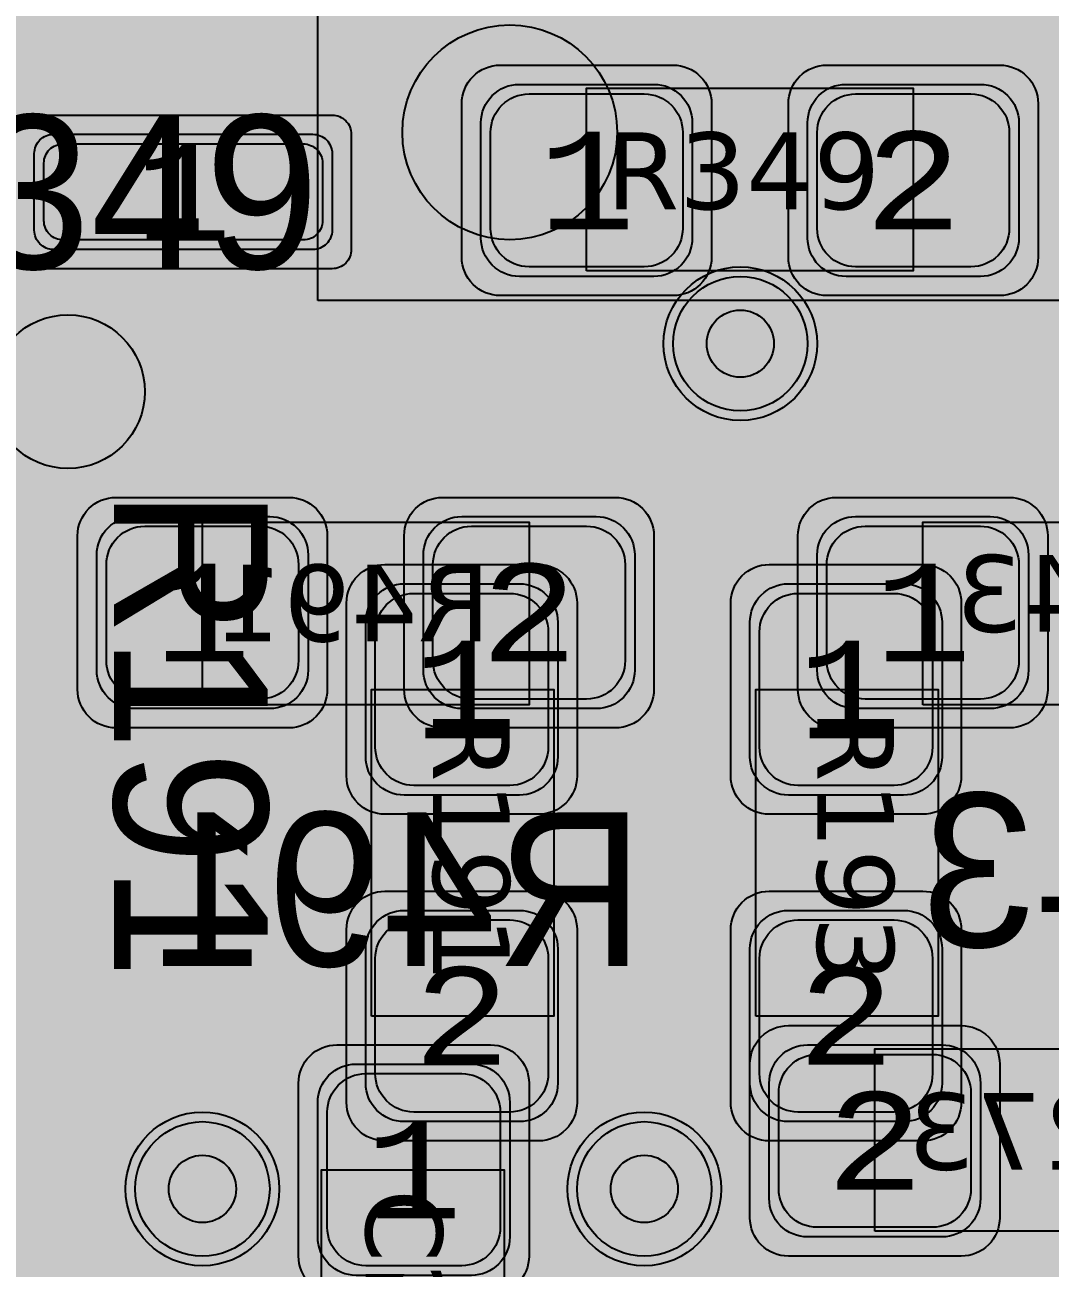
# Model space of a CAD drawing. Extents: x -28 to 199, y -61 to 255.
# Drawn here: x 148.48 to 153.81, y 135.09 to 141.56 of the extents above; entities that cross this region are included whole.
import ezdxf
from ezdxf.enums import TextEntityAlignment as Align

# ---------------------------------------------------------------- set-up
doc = ezdxf.new("R2010")
doc.units = 0
doc.header["$MEASUREMENT"] = 0
for name, color, linetype in [('ASSEMBLY_OUTLINES_BTM', 191, 'CONTINUOUS'), ('ASSEMBLY_OUTLINES_TOP', 102, 'CONTINUOUS'), ('ASSEMBLY_PART_NUMBERS_BTM', 191, 'CONTINUOUS'), ('ASSEMBLY_PART_NUMBERS_TOP', 102, 'CONTINUOUS'), ('ASSEMBLY_REF_DES_BTM', 191, 'CONTINUOUS'), ('ASSEMBLY_REF_DES_TOP', 102, 'CONTINUOUS'), ('DRILL_DRAWING', 21, 'CONTINUOUS'), ('GENERATED_SILKSCREEN_BTM', 255, 'CONTINUOUS'), ('GENERATED_SILKSCREEN_TOP', 140, 'CONTINUOUS'), ('PART_PADS_SMD_BTM', 10, 'CONTINUOUS'), ('PART_PADS_SMD_TOP', 150, 'CONTINUOUS'), ('PIN_NUMBERS_BTM', 8, 'CONTINUOUS'), ('PIN_NUMBERS_TOP', 8, 'CONTINUOUS'), ('PLACEMENT_OUTLINES_BTM', 222, 'CONTINUOUS'), ('PLACEMENT_OUTLINES_TOP', 130, 'CONTINUOUS'), ('PLANE_SHAPES_LAYER_2', 230, 'CONTINUOUS'), ('PLANE_SHAPES_LAYER_3', 81, 'CONTINUOUS'), ('SILKSCREEN_OUTLINES_BTM', 211, 'CONTINUOUS'), ('SILKSCREEN_OUTLINES_TOP', 150, 'CONTINUOUS'), ('SILKSCREEN_REF_DES_BTM', 211, 'CONTINUOUS'), ('SILKSCREEN_REF_DES_TOP', 150, 'CONTINUOUS'), ('SOLDERMASK_PADS_BTM', 12, 'CONTINUOUS'), ('SOLDERMASK_PADS_TOP', 180, 'CONTINUOUS'), ('SOLDERPASTE_PADS_BTM', 12, 'CONTINUOUS'), ('SOLDERPASTE_PADS_TOP', 180, 'CONTINUOUS'), ('TRACES_LAYER_2', 230, 'CONTINUOUS'), ('TRACES_LAYER_BOTTOM', 10, 'CONTINUOUS'), ('TRACES_LAYER_TOP', 150, 'CONTINUOUS'), ('VIA_HOLES_LAYER_2', 30, 'CONTINUOUS'), ('VIA_HOLES_LAYER_3', 30, 'CONTINUOUS'), ('VIA_HOLES_LAYER_BOTTOM', 30, 'CONTINUOUS'), ('VIA_HOLES_LAYER_TOP', 30, 'CONTINUOUS'), ('VIA_PADS_LAYER_2', 230, 'CONTINUOUS'), ('VIA_PADS_LAYER_3', 81, 'CONTINUOUS'), ('VIA_PADS_LAYER_BOTTOM', 10, 'CONTINUOUS'), ('VIA_PADS_LAYER_TOP', 150, 'CONTINUOUS')]:
    doc.layers.add(name, color=color, linetype=linetype)
doc.styles.add('COURIER_NEW', font='COUR.TTF')
doc.styles.add('VERDANA', font='verdana.TTF')
doc.styles.add('VERIBEST_GERBER_0', font='txt')

msp = doc.modelspace()

# ---------------------------------------------------------------- hatches: boundary and pattern name
at = {"layer": 'ASSEMBLY_OUTLINES_BTM'}
h = msp.add_hatch(color=256, dxfattribs=at)
edge = h.paths.add_edge_path()
edge.add_arc((151, 141), 0.559017, 0, 360)
at = {"layer": 'GENERATED_SILKSCREEN_BTM'}
h = msp.add_hatch(color=256, dxfattribs=at)
edge = h.paths.add_edge_path()
edge.add_arc((148.7, 139.65), 0.4, 0, 360)
at = {"layer": 'PLANE_SHAPES_LAYER_2'}
h = msp.add_hatch(color=256, dxfattribs=at)
h.paths.add_polyline_path([(169.5, 129.25), (149.5, 129.25), (142.25, 122), (142.25, 90.5), (147.5, 90.5), (147.5, 80), (154, 80), (154, 69.25), (131.75, 69.25), (131.75, 73.25), (121.25, 73.25), (121.25, 81), (110.5, 81), (110.5, 125.75), (106.5, 125.75), (106.5, 128.75), (93.5, 128.75), (93.5, 120.25), (91.75, 120.25), (91.75, 121.5), (80, 121.5), (80, 118.25), (73.25, 118.25), (73.25, 124.5), (67.5, 124.5), (67.5, 128), (57.75, 128), (57.75, 120.25), (55.25, 120.25), (55.25, 121.5), (47.5, 121.5), (47.5, 119), (35, 119), (35, 134.75), (32.75, 134.75), (32.75, 159.75), (29.25, 159.75), (29.25, 175.25), (22.5, 175.25), (22.5, 195.25), (17.25, 195.25), (17.25, 198), (22.5, 198), (22.5, 216.5), (40.25, 216.5), (40.25, 235.5), (54.5, 235.5), (54.5, 254), (87.25, 254), (87.25, 236.25), (86.25, 236.25), (86.25, 228.75), (81, 228.75), (81, 218.75), (95.25, 218.75), (95.25, 194.5), (87, 194.5), (87, 172), (131.1, 172), (131.1, 208.75), (115.5, 208.75), (115.5, 213.75), (106.75, 213.75), (106.75, 218.75), (110.25, 222.25), (110.25, 226.25), (142.5, 226.25), (142.5, 221.5), (160.5, 221.5), (160.5, 240.75), (169.5, 240.75)])
h.paths.add_polyline_path([(35.5, 149.5), (41.75, 149.5), (41.75, 152), (39.25, 152), (39.25, 154), (37.75, 154), (37.75, 152), (35.5, 152)], flags=16)
h.paths.add_polyline_path([(37.5, 125.75), (37.5, 128.75), (42.75, 128.75), (42.75, 125.75)], flags=16)
h.paths.add_polyline_path([(52, 127.75), (52, 130.75), (54.25, 130.75), (54.25, 127.75)], flags=16)
h.paths.add_polyline_path([(50.75, 219.5), (50.75, 226.5), (71.75, 226.5), (71.75, 219.5)], flags=16)
h.paths.add_polyline_path([(66.5, 150.75), (66.5, 177.5), (72.25, 177.5), (72.25, 150.75)], flags=16)
h.paths.add_polyline_path([(47.25, 185.25), (73, 185.25), (73, 188.25), (70.25, 188.25), (70.25, 191), (47.25, 191)], flags=16)
h.paths.add_polyline_path([(84.5, 208), (84.5, 212.75), (85, 212.75), (85, 208)], flags=16)
h.paths.add_polyline_path([(61.5, 137.25), (87.75, 137.25), (87.75, 140.5), (84.75, 140.5), (84.75, 143), (61.5, 143)], flags=16)
h.paths.add_polyline_path([(88.75, 127), (88.75, 130), (91, 130), (91, 127)], flags=16)
h.paths.add_polyline_path([(85.5, 130.25), (85.5, 132.5), (91, 132.5), (91, 130.25)], flags=16)
h.paths.add_polyline_path([(108.75, 142.25), (135.75, 142.25), (135.75, 145.75), (132.25, 145.75), (132.25, 149), (108.75, 149)], flags=16)
h.paths.add_polyline_path([(114.25, 126.75), (140.75, 126.75), (140.75, 129.75), (137.25, 129.75), (137.25, 133), (114.25, 133)], flags=16)
h.paths.add_polyline_path([(155.25, 180.25), (166.25, 180.25), (166.25, 186.25), (152.25, 186.25), (152.25, 183), (155.25, 183)], flags=16)
at = {"layer": 'PLANE_SHAPES_LAYER_3'}
h = msp.add_hatch(color=256, dxfattribs=at)
h.paths.add_polyline_path([(169.5, 129.25), (149.5, 129.25), (142.25, 122), (142.25, 90.5), (147.5, 90.5), (147.5, 80), (154, 80), (154, 69.25), (131.75, 69.25), (131.75, 73.25), (121.25, 73.25), (121.25, 81), (110.5, 81), (110.5, 125.75), (106.5, 125.75), (106.5, 128.75), (93.5, 128.75), (93.5, 120.25), (91.75, 120.25), (91.75, 121.5), (80, 121.5), (80, 118.25), (73.25, 118.25), (73.25, 124.5), (67.5, 124.5), (67.5, 127.75), (58.25, 127.75), (58.25, 130.25), (88.75, 130.25), (88.75, 127), (91, 127), (91, 132.5), (55, 132.5), (55, 131.25), (52, 131.25), (52, 127.75), (55, 127.75), (55, 127.25), (57.75, 127.25), (57.75, 120.25), (55.25, 120.25), (55.25, 121.5), (47.5, 121.5), (47.5, 119), (35, 119), (35, 134.75), (32.75, 134.75), (32.75, 159.75), (29.25, 159.75), (29.25, 175.25), (22.5, 175.25), (22.5, 195.25), (17.25, 195.25), (17.25, 198), (22.5, 198), (22.5, 216.5), (40.25, 216.5), (40.25, 235.5), (54.5, 235.5), (54.5, 254), (87.25, 254), (87.25, 236.25), (86.25, 236.25), (86.25, 228.75), (81, 228.75), (81, 218.75), (95.25, 218.75), (95.25, 194.5), (87, 194.5), (87, 172), (131.1, 172), (131.1, 208.75), (115.5, 208.75), (115.5, 213.75), (106.75, 213.75), (106.75, 218.75), (110.25, 222.25), (110.25, 226.25), (142.5, 226.25), (142.5, 221.5), (160.5, 221.5), (160.5, 240.75), (169.5, 240.75)])
h.paths.add_polyline_path([(35.5, 149.5), (41.75, 149.5), (41.75, 152), (39.25, 152), (39.25, 154), (37.75, 154), (37.75, 152), (35.5, 152)], flags=16)
h.paths.add_polyline_path([(37.5, 125.75), (37.5, 128.75), (42.75, 128.75), (42.75, 125.75)], flags=16)
h.paths.add_polyline_path([(50.75, 219.5), (50.75, 226.5), (71.75, 226.5), (71.75, 219.5)], flags=16)
h.paths.add_polyline_path([(66.5, 150.75), (66.5, 177.5), (72.25, 177.5), (72.25, 150.75)], flags=16)
h.paths.add_polyline_path([(47.25, 185.25), (73, 185.25), (73, 188.25), (70.25, 188.25), (70.25, 191), (47.25, 191)], flags=16)
h.paths.add_polyline_path([(84.5, 208), (84.5, 212.75), (85, 212.75), (85, 208)], flags=16)
h.paths.add_polyline_path([(61.5, 137.25), (87.75, 137.25), (87.75, 140.5), (84.75, 140.5), (84.75, 143), (61.5, 143)], flags=16)
h.paths.add_polyline_path([(108.75, 142.25), (135.75, 142.25), (135.75, 145.75), (132.25, 145.75), (132.25, 149), (108.75, 149)], flags=16)
h.paths.add_polyline_path([(114.25, 126.75), (140.75, 126.75), (140.75, 129.75), (137.25, 129.75), (137.25, 133), (114.25, 133)], flags=16)
h.paths.add_polyline_path([(155.25, 180.25), (166.25, 180.25), (166.25, 186.25), (152.25, 186.25), (152.25, 183), (155.25, 183)], flags=16)
at = {"layer": 'SILKSCREEN_OUTLINES_BTM'}
h = msp.add_hatch(color=256, dxfattribs=at)
edge = h.paths.add_edge_path()
edge.add_arc((148.7, 139.65), 0.4, 0, 360)
at = {"layer": 'VIA_HOLES_LAYER_2'}
h = msp.add_hatch(color=256, dxfattribs=at)
edge = h.paths.add_edge_path()
edge.add_arc((152.2, 139.9), 0.175, 0, 360)
h = msp.add_hatch(color=256, dxfattribs=at)
edge = h.paths.add_edge_path()
edge.add_arc((149.4, 135.5), 0.175, 0, 360)
h = msp.add_hatch(color=256, dxfattribs=at)
edge = h.paths.add_edge_path()
edge.add_arc((151.7, 135.5), 0.175, 0, 360)
at = {"layer": 'VIA_HOLES_LAYER_3'}
h = msp.add_hatch(color=256, dxfattribs=at)
edge = h.paths.add_edge_path()
edge.add_arc((152.2, 139.9), 0.175, 0, 360)
h = msp.add_hatch(color=256, dxfattribs=at)
edge = h.paths.add_edge_path()
edge.add_arc((149.4, 135.5), 0.175, 0, 360)
h = msp.add_hatch(color=256, dxfattribs=at)
edge = h.paths.add_edge_path()
edge.add_arc((151.7, 135.5), 0.175, 0, 360)
at = {"layer": 'VIA_HOLES_LAYER_BOTTOM'}
h = msp.add_hatch(color=256, dxfattribs=at)
edge = h.paths.add_edge_path()
edge.add_arc((152.2, 139.9), 0.175, 0, 360)
h = msp.add_hatch(color=256, dxfattribs=at)
edge = h.paths.add_edge_path()
edge.add_arc((149.4, 135.5), 0.175, 0, 360)
h = msp.add_hatch(color=256, dxfattribs=at)
edge = h.paths.add_edge_path()
edge.add_arc((151.7, 135.5), 0.175, 0, 360)
at = {"layer": 'VIA_HOLES_LAYER_TOP'}
h = msp.add_hatch(color=256, dxfattribs=at)
edge = h.paths.add_edge_path()
edge.add_arc((152.2, 139.9), 0.175, 0, 360)
h = msp.add_hatch(color=256, dxfattribs=at)
edge = h.paths.add_edge_path()
edge.add_arc((149.4, 135.5), 0.175, 0, 360)
h = msp.add_hatch(color=256, dxfattribs=at)
edge = h.paths.add_edge_path()
edge.add_arc((151.7, 135.5), 0.175, 0, 360)

# ---------------------------------------------------------------- linework, layer by layer
at = {"layer": 'ASSEMBLY_OUTLINES_BTM', "const_width": 0.2}
msp.add_lwpolyline([(150, 140.125), (150, 148.875), (154, 148.875), (154, 140.125)], close=True, dxfattribs=at)
at = {"layer": 'ASSEMBLY_OUTLINES_BTM'}
for points in [[(149.4, 138.02), (149.4, 138.97), (151.1, 138.97), (151.1, 138.02)], [(153.15, 138.02), (153.15, 138.97), (154.85, 138.97), (154.85, 138.02)], [(152.9, 135.28), (152.9, 136.23), (154.6, 136.23), (154.6, 135.28)], [(150.02, 133.9), (150.02, 135.6), (150.97, 135.6), (150.97, 133.9)]]:
    msp.add_lwpolyline(points, close=True, dxfattribs=at)
msp.add_circle((151, 141), 0.559017, dxfattribs=at)
at = {"layer": 'ASSEMBLY_OUTLINES_TOP'}
for points in [[(151.4, 140.28), (151.4, 141.23), (153.1, 141.23), (153.1, 140.28)], [(150.28, 136.4), (150.28, 138.1), (151.23, 138.1), (151.23, 136.4)], [(152.28, 136.4), (152.28, 138.1), (153.23, 138.1), (153.23, 136.4)]]:
    msp.add_lwpolyline(points, close=True, dxfattribs=at)
at = {"layer": 'GENERATED_SILKSCREEN_BTM', "const_width": 0.15}
for points in [[(150.000005, 141.063204, 1.45686e-05), (149.999995, 141.063206), (149.999995, 141.586794, 1.45686e-05), (150.000005, 141.586796), (150.000005, 141.063204)], [(151.839448, 140.125005, 6.8599e-06), (151.839442, 140.124995), (150, 140.124995, -0.4142135624), (149.999995, 140.125), (149.999995, 140.316794, 1.45686e-05), (150.000005, 140.316796), (150.000005, 140.125005), (151.839448, 140.125005)], [(154.000005, 140.125, -0.4142135624), (154, 140.124995), (152.560558, 140.124995, 6.8599e-06), (152.560552, 140.125005), (153.999995, 140.125005), (153.999995, 140.316796, 1.45686e-05), (154.000005, 140.316794), (154.000005, 140.125)], [(150.533844, 138.970005, 1.1642e-05), (150.533836, 138.969995), (149.966164, 138.969995, 1.1642e-05), (149.966156, 138.970005), (150.533844, 138.970005)], [(154.283844, 138.970005, 1.1642e-05), (154.283836, 138.969995), (153.716164, 138.969995, 1.1642e-05), (153.716156, 138.970005), (154.283844, 138.970005)], [(150.542098, 138.019995), (149.957902, 138.019995, 1.22306e-05), (149.957911, 138.020005), (150.542089, 138.020005, 1.22306e-05), (150.542098, 138.019995)], [(154.292098, 138.019995), (153.707902, 138.019995, 1.22306e-05), (153.707911, 138.020005), (154.292089, 138.020005, 1.22306e-05), (154.292098, 138.019995)], [(154.042098, 136.230005, 1.22306e-05), (154.042089, 136.229995), (153.457911, 136.229995, 1.22306e-05), (153.457902, 136.230005), (154.042098, 136.230005)], [(154.033844, 135.279995), (153.466156, 135.279995, 1.1642e-05), (153.466164, 135.280005), (154.033836, 135.280005, 1.1642e-05), (154.033844, 135.279995)], [(150.020005, 134.457911, 1.22306e-05), (150.019995, 134.457902), (150.019995, 135.042098, 1.22306e-05), (150.020005, 135.042089), (150.020005, 134.457911)], [(150.970005, 134.466156, 1.1642e-05), (150.969995, 134.466164), (150.969995, 135.033836, 1.1642e-05), (150.970005, 135.033844), (150.970005, 134.466156)]]:
    msp.add_lwpolyline(points, format="xyb", dxfattribs=at)
for points in [[(149.2092, 136.6792), (149.2156, 136.6776), (149.2196, 136.6744), (149.2212, 136.6688), (149.222, 136.6624), (149.2212, 136.6568), (149.2196, 136.6512), (149.2156, 136.6472), (149.2092, 136.6464), (148.8972, 136.6464), (148.8916, 136.6472), (148.8868, 136.6512), (148.8844, 136.6568), (148.8836, 136.6624), (148.8844, 136.6688), (148.8868, 136.6744), (148.8916, 136.6776), (148.8972, 136.6792), (149.038, 136.6792), (149.038, 137.4304), (149.0388, 137.436), (149.0412, 137.44), (149.0452, 137.4424), (149.0508, 137.4432), (149.0548, 137.444), (149.0588, 137.444), (149.062, 137.4424), (149.0652, 137.4392), (149.2212, 137.22), (149.2228, 137.2168), (149.2236, 137.2144), (149.2236, 137.2088), (149.2212, 137.204), (149.2172, 137.2), (149.2124, 137.1968), (149.2068, 137.1952), (149.2036, 137.1952), (149.2012, 137.196), (149.1972, 137.2008), (149.0692, 137.38), (149.0692, 136.6792), (149.2092, 136.6792)], [(153.1824, 136.7496), (153.3176, 136.8592), (153.32, 136.8608), (153.3216, 136.8632), (153.3224, 136.8656), (153.3224, 136.868), (153.3216, 136.8736), (153.3184, 136.8792), (153.3144, 136.8832), (153.3096, 136.8864), (153.304, 136.8872), (153.2984, 136.8856), (153.168, 136.7792), (152.9096, 136.7792), (152.7848, 136.88), (152.7848, 137.0288), (152.908, 137.1304), (153.0408, 137.1304), (153.0472, 137.132), (153.0512, 137.1352), (153.0536, 137.1408), (153.0544, 137.1464), (153.0536, 137.152), (153.0512, 137.1568), (153.0472, 137.1608), (153.0408, 137.1624), (152.908, 137.1624), (152.7848, 137.264), (152.7848, 137.4128), (152.9096, 137.5136), (153.168, 137.5136), (153.2984, 137.4072), (153.304, 137.4056), (153.3096, 137.4064), (153.3144, 137.4088), (153.3184, 137.4136), (153.3216, 137.4184), (153.3224, 137.424), (153.3224, 137.4272), (153.3216, 137.4296), (153.32, 137.432), (153.3176, 137.4336), (153.1824, 137.5432), (153.18, 137.544), (153.1776, 137.5448), (153.1768, 137.5456), (153.1736, 137.5464), (152.904, 137.5464), (152.9, 137.5456), (152.8984, 137.5448), (152.8968, 137.544), (152.8936, 137.5432), (152.7584, 137.4336), (152.756, 137.4296), (152.7552, 137.4264), (152.7536, 137.424), (152.7528, 137.4208), (152.7528, 137.256), (152.7536, 137.2536), (152.7552, 137.248), (152.756, 137.244), (152.7584, 137.2424), (152.876, 137.1464), (152.7584, 137.0504), (152.7576, 137.0488), (152.756, 137.0472), (152.7552, 137.0464), (152.7552, 137.0448), (152.7536, 137.0392), (152.7528, 137.0368), (152.7528, 136.872), (152.7536, 136.868), (152.7552, 136.8648), (152.756, 136.8616), (152.7584, 136.8592), (152.8936, 136.7496), (152.8968, 136.748), (152.8976, 136.7472), (152.9, 136.7472), (152.9008, 136.7464), (152.9016, 136.7464), (152.904, 136.7464), (153.1736, 136.7464), (153.1768, 136.7472), (153.18, 136.748), (153.1824, 136.7496)], [(153.5944, 136.7624), (153.5936, 136.756), (153.5896, 136.752), (153.584, 136.7496), (153.5784, 136.7488), (153.5728, 136.7496), (153.568, 136.752), (153.564, 136.756), (153.5624, 136.7624), (153.5624, 137.0048), (153.5248, 137.0048), (153.5192, 137.0064), (153.5144, 137.0096), (153.512, 137.0152), (153.5112, 137.0208), (153.512, 137.0272), (153.5144, 137.0328), (153.5192, 137.0368), (153.5248, 137.0376), (153.5624, 137.0376), (153.5624, 137.508), (153.5632, 137.512), (153.5656, 137.5152), (153.5688, 137.5184), (153.5728, 137.5208), (153.5776, 137.5224), (153.5824, 137.5232), (153.5864, 137.5224), (153.5904, 137.5192), (154.076, 137.0336)], [(154.0248, 137.0376), (153.5944, 137.4664), (153.5944, 137.0376), (154.0248, 137.0376)], [(150.7812, 136.9376), (150.3508, 137.3664), (150.3508, 136.9376), (150.7812, 136.9376)], [(149.9388, 136.6496), (150.0732, 136.7592), (150.0756, 136.7608), (150.0772, 136.7632), (150.078, 136.768), (150.0772, 136.7736), (150.0748, 136.7792), (150.0708, 136.7832), (150.066, 136.7864), (150.0604, 136.7872), (150.0548, 136.7856), (149.9244, 136.6792), (149.666, 136.6792), (149.5412, 136.78), (149.5412, 137.0672), (149.65, 136.9792), (149.6532, 136.9776), (149.654, 136.9768), (149.6564, 136.976), (149.6596, 136.976), (149.9292, 136.976), (149.9324, 136.976), (149.9372, 136.9776), (149.9388, 136.9792), (150.0732, 137.088), (150.0756, 137.0888), (150.0764, 137.0904), (150.078, 137.0928), (150.0796, 137.0984), (150.0804, 137.1016), (150.0804, 137.3208), (150.0796, 137.3248), (150.078, 137.328), (150.0764, 137.3304), (150.0756, 137.3312), (150.0732, 137.3336), (149.9388, 137.4432), (149.9356, 137.444), (149.934, 137.4448), (149.9324, 137.4456), (149.9292, 137.4464), (149.6596, 137.4464), (149.6564, 137.4456), (149.6548, 137.4448), (149.6524, 137.444), (149.6492, 137.4432), (149.5148, 137.3336), (149.5124, 137.3296), (149.5116, 137.3264), (149.51, 137.324), (149.5092, 137.3208), (149.5092, 136.772), (149.51, 136.7696), (149.5116, 136.764), (149.5124, 136.7624), (149.5148, 136.7592), (149.6492, 136.6496), (149.6532, 136.648), (149.654, 136.6472), (149.6564, 136.6472), (149.6572, 136.6464), (149.658, 136.6464), (149.6596, 136.6464), (149.9292, 136.6464), (149.9324, 136.6472), (149.9356, 136.648), (149.9388, 136.6496)], [(150.0476, 137.3128), (150.0476, 137.1096), (149.9244, 137.008), (149.666, 137.008), (149.5412, 137.1096), (149.5412, 137.3128), (149.666, 137.4136), (149.9244, 137.4136), (150.0476, 137.3128)], [(150.3508, 136.6624), (150.35, 136.656), (150.346, 136.652), (150.3404, 136.6496), (150.3348, 136.6488), (150.3292, 136.6496), (150.3244, 136.652), (150.3204, 136.656), (150.3188, 136.6624), (150.3188, 136.9048), (150.2812, 136.9048), (150.2756, 136.9064), (150.2708, 136.9096), (150.2684, 136.9152), (150.2676, 136.9208), (150.2684, 136.9272), (150.2708, 136.9328), (150.2756, 136.9368), (150.2812, 136.9376), (150.3188, 136.9376), (150.3188, 137.408), (150.3196, 137.412), (150.322, 137.4152), (150.3252, 137.4184), (150.3292, 137.4208), (150.334, 137.4224), (150.3388, 137.4232), (150.3428, 137.4224), (150.3468, 137.4192), (150.8324, 136.9336), (150.8356, 136.9288), (150.8372, 136.924), (150.8364, 136.9192), (150.8332, 136.9136), (150.8316, 136.9096), (150.8284, 136.9072), (150.8252, 136.9056), (150.8212, 136.9048), (150.3508, 136.9048), (150.3508, 136.6624)], [(151.026, 137.1424), (151.0236, 137.144), (151.0228, 137.148), (151.0212, 137.152), (151.0204, 137.156), (151.0204, 137.3208), (151.0212, 137.3248), (151.0228, 137.3272), (151.0228, 137.3296), (151.0236, 137.3304), (151.0252, 137.3312), (151.026, 137.3328), (151.162, 137.4432), (151.166, 137.4448), (151.1692, 137.4456), (151.1724, 137.4464), (151.5756, 137.4464), (151.5828, 137.4448), (151.5876, 137.4408), (151.5916, 137.436), (151.5932, 137.4304), (151.5932, 136.6624), (151.5916, 136.656), (151.5876, 136.652), (151.5828, 136.6496), (151.5772, 136.6488), (151.5708, 136.6496), (151.5652, 136.652), (151.5612, 136.656), (151.5596, 136.6624), (151.5596, 137.0304), (151.1836, 137.0304), (151.0524, 136.6576), (151.0492, 136.652), (151.0436, 136.6488), (151.038, 136.648), (151.0324, 136.6496), (151.0276, 136.652), (151.0236, 136.656), (151.022, 136.6616), (151.0228, 136.668), (151.154, 137.0408), (151.026, 137.1424)], [(151.5596, 137.4136), (151.1772, 137.4136), (151.0524, 137.3128), (151.0524, 137.164), (151.1772, 137.0624), (151.5596, 137.0624), (151.5596, 137.4136)], [(154.0648, 137.0048), (153.5944, 137.0048), (153.5944, 136.7624)]]:
    msp.add_lwpolyline(points, dxfattribs=at)
at = {"layer": 'GENERATED_SILKSCREEN_BTM'}
msp.add_circle((148.7, 139.65), 0.4, dxfattribs=at)
at = {"layer": 'GENERATED_SILKSCREEN_TOP', "const_width": 0.15}
for points in [[(152.542098, 141.230005, 1.22306e-05), (152.542089, 141.229995), (151.957911, 141.229995, 1.22306e-05), (151.957902, 141.230005), (152.542098, 141.230005)], [(152.009681, 140.280005, 1.31533e-05), (152.009661, 140.279995), (151.966156, 140.279995, 1.1642e-05), (151.966164, 140.280005), (152.009681, 140.280005)], [(152.533844, 140.279995), (152.390339, 140.279995, 1.31533e-05), (152.390319, 140.280005), (152.533836, 140.280005, 1.1642e-05), (152.533844, 140.279995)], [(150.280005, 136.966164, 1.1642e-05), (150.279995, 136.966156), (150.279995, 137.533844, 1.1642e-05), (150.280005, 137.533836), (150.280005, 136.966164)], [(151.230005, 136.957902, 1.22306e-05), (151.229995, 136.957911), (151.229995, 137.542089, 1.22306e-05), (151.230005, 137.542098), (151.230005, 136.957902)], [(152.280005, 136.966164, 1.1642e-05), (152.279995, 136.966156), (152.279995, 137.533844, 1.1642e-05), (152.280005, 137.533836), (152.280005, 136.966164)], [(153.230005, 136.957902, 1.22306e-05), (153.229995, 136.957911), (153.229995, 137.542089, 1.22306e-05), (153.230005, 137.542098), (153.230005, 136.957902)]]:
    msp.add_lwpolyline(points, format="xyb", dxfattribs=at)
for points in [[(149.1252, 140.5676), (149.5556, 140.9964), (149.5556, 140.5676), (149.1252, 140.5676)], [(148.3204, 140.9636), (148.4556, 141.0732), (148.458, 141.074), (148.4604, 141.0748), (148.4612, 141.0756), (148.4644, 141.0764), (148.734, 141.0764), (148.738, 141.0756), (148.7396, 141.0748), (148.742, 141.074), (148.7444, 141.0732), (148.8796, 140.9636), (148.882, 140.9596), (148.8828, 140.9564), (148.8844, 140.954), (148.8852, 140.9508), (148.8852, 140.786), (148.8844, 140.7836), (148.8828, 140.778), (148.882, 140.774), (148.8796, 140.7724), (148.762, 140.6764), (148.8796, 140.5804), (148.8804, 140.5788), (148.882, 140.5772), (148.8828, 140.5764), (148.8828, 140.5748), (148.8844, 140.5692), (148.8852, 140.5668), (148.8852, 140.402), (148.8844, 140.398), (148.8828, 140.3948), (148.882, 140.3916), (148.8796, 140.3892), (148.7444, 140.2796), (148.7412, 140.278), (148.7404, 140.2772), (148.738, 140.2772), (148.7372, 140.2764), (148.7364, 140.2764), (148.734, 140.2764), (148.4644, 140.2764), (148.4612, 140.2772), (148.458, 140.278), (148.4556, 140.2796)], [(148.3396, 140.4156), (148.47, 140.3092), (148.7284, 140.3092), (148.8532, 140.41), (148.8532, 140.5588), (148.73, 140.6604), (148.5972, 140.6604), (148.5908, 140.662), (148.5868, 140.6652), (148.5844, 140.6708), (148.5836, 140.6764), (148.5844, 140.682), (148.5868, 140.6868), (148.5908, 140.6908), (148.5972, 140.6924), (148.73, 140.6924), (148.8532, 140.794), (148.8532, 140.9428), (148.7284, 141.0436), (148.47, 141.0436), (148.3396, 140.9372)], [(149.5556, 140.2924), (149.5564, 140.286), (149.5604, 140.282), (149.566, 140.2796), (149.5716, 140.2788), (149.5772, 140.2796), (149.582, 140.282), (149.586, 140.286), (149.5876, 140.2924), (149.5876, 140.5348), (149.6252, 140.5348), (149.6308, 140.5364), (149.6356, 140.5396), (149.638, 140.5452), (149.6388, 140.5508), (149.638, 140.5572), (149.6356, 140.5628), (149.6308, 140.5668), (149.6252, 140.5676), (149.5876, 140.5676), (149.5876, 141.038), (149.5868, 141.042), (149.5844, 141.0452), (149.5812, 141.0484), (149.5772, 141.0508), (149.5724, 141.0524), (149.5676, 141.0532), (149.5636, 141.0524), (149.5596, 141.0492), (149.074, 140.5636), (149.0708, 140.5588), (149.0692, 140.554), (149.07, 140.5492), (149.0732, 140.5436), (149.0748, 140.5396), (149.078, 140.5372), (149.0812, 140.5356), (149.0852, 140.5348), (149.5556, 140.5348), (149.5556, 140.2924)], [(149.9676, 140.2796), (149.8332, 140.3892), (149.8292, 140.3932), (149.8284, 140.3956), (149.8284, 140.398), (149.8292, 140.4036), (149.8324, 140.4092), (149.8356, 140.4132), (149.8404, 140.4164), (149.846, 140.4172), (149.8516, 140.4156), (149.982, 140.3092), (150.2404, 140.3092), (150.3652, 140.41), (150.3652, 140.6972), (150.2564, 140.6092), (150.2532, 140.6076), (150.2524, 140.6068), (150.25, 140.606), (150.2468, 140.606), (149.9772, 140.606), (149.974, 140.606), (149.9692, 140.6076), (149.9676, 140.6092), (149.8332, 140.718), (149.8316, 140.7188), (149.83, 140.7204), (149.8284, 140.7228), (149.8268, 140.7284), (149.826, 140.7316), (149.826, 140.9508), (149.8268, 140.9548), (149.8284, 140.958), (149.83, 140.9604), (149.8316, 140.9612), (149.8332, 140.9636), (149.9676, 141.0732), (149.9708, 141.074), (149.9732, 141.0748), (149.974, 141.0756), (149.9772, 141.0764), (150.2468, 141.0764), (150.25, 141.0756), (150.2508, 141.0756), (150.2516, 141.0748), (150.254, 141.074), (150.2572, 141.0732), (150.3916, 140.9636), (150.394, 140.9596), (150.3948, 140.9564), (150.3964, 140.954), (150.3972, 140.9508), (150.3972, 140.402), (150.3964, 140.3996), (150.3948, 140.394), (150.394, 140.3924), (150.3916, 140.3892), (150.2572, 140.2796), (150.2532, 140.278), (150.2524, 140.2772), (150.2508, 140.2772), (150.2492, 140.2764), (150.2484, 140.2764), (150.2468, 140.2764), (149.9772, 140.2764), (149.974, 140.2772), (149.9708, 140.278), (149.9676, 140.2796)], [(149.8588, 140.9428), (149.8588, 140.7396), (149.982, 140.638), (150.2404, 140.638), (150.3652, 140.7396), (150.3652, 140.9428), (150.2404, 141.0436), (149.982, 141.0436), (149.8588, 140.9428)], [(148.4556, 140.2796), (148.3204, 140.3892)], [(149.4392, 138.4756), (149.4408, 138.4732), (149.4448, 138.4724), (149.4488, 138.47), (149.4528, 138.47), (149.6176, 138.47), (149.6216, 138.47), (149.624, 138.4724), (149.6264, 138.4724), (149.6272, 138.4732), (149.628, 138.474), (149.6304, 138.4756), (149.74, 138.6116), (149.7416, 138.6156), (149.7424, 138.618), (149.7432, 138.622), (149.7432, 139.0252), (149.7416, 139.0324), (149.7376, 139.0364), (149.7336, 139.0412), (149.7272, 139.0428), (148.9592, 139.0428), (148.9528, 139.0412), (148.9488, 139.0372), (148.9464, 139.0324), (148.9456, 139.0268), (148.9464, 139.0204), (148.9488, 139.0148), (148.9528, 139.0108), (148.9592, 139.0092), (149.3272, 139.0092), (149.3272, 138.6332), (148.9544, 138.502), (148.9488, 138.4988), (148.9456, 138.4932), (148.9448, 138.4868), (148.9464, 138.482), (148.9496, 138.4772), (148.9536, 138.4732), (148.9584, 138.4708), (148.9648, 138.4724), (149.3376, 138.6036), (149.4392, 138.4756)], [(149.7104, 139.0092), (149.7104, 138.626), (149.6096, 138.502), (149.4608, 138.502), (149.3592, 138.626), (149.3592, 139.0092), (149.7104, 139.0092)], [(148.976, 138.1708), (148.9752, 138.1772), (148.9712, 138.1804), (148.9656, 138.1828), (148.9592, 138.1836), (148.9536, 138.1828), (148.948, 138.1804), (148.944, 138.1772), (148.9432, 138.1708), (148.9432, 137.8588), (148.944, 137.8532), (148.948, 137.8484), (148.9536, 137.846), (148.9592, 137.8452), (148.9656, 137.846), (148.9712, 137.8484), (148.9752, 137.8532), (148.976, 137.8588), (148.976, 137.9996), (149.7272, 137.9996), (149.7328, 138.0004), (149.7368, 138.0028), (149.7392, 138.0068), (149.74, 138.0124), (149.7408, 138.0164), (149.7408, 138.0204), (149.7392, 138.0236), (149.736, 138.0268), (149.5168, 138.1828), (149.5112, 138.1852), (149.5064, 138.1852), (149.5008, 138.1828), (149.4968, 138.1788), (149.4936, 138.174), (149.492, 138.1684), (149.4936, 138.1628), (149.4976, 138.1588), (149.6768, 138.0308), (148.976, 138.0308), (148.976, 138.1708)], [(148.9464, 137.4164), (149.056, 137.5508), (149.06, 137.5548), (149.0648, 137.5556), (149.0704, 137.5548), (149.076, 137.5516), (149.0808, 137.5484), (149.0832, 137.5428), (149.084, 137.538), (149.0824, 137.5324), (148.976, 137.402), (148.976, 137.1436), (149.0768, 137.0188), (149.364, 137.0188), (149.276, 137.1276), (149.2744, 137.1308), (149.2736, 137.1316), (149.2728, 137.134), (149.2728, 137.1372), (149.2728, 137.4068), (149.2728, 137.41), (149.2752, 137.4148), (149.276, 137.4164), (149.3848, 137.5508), (149.3856, 137.5524), (149.3872, 137.554), (149.3896, 137.5556), (149.3952, 137.5572), (149.3984, 137.558), (149.6176, 137.558), (149.6216, 137.5572), (149.6248, 137.5556), (149.6272, 137.554), (149.628, 137.5524), (149.6304, 137.5508), (149.74, 137.4164), (149.7408, 137.4132), (149.7416, 137.4108), (149.7424, 137.41), (149.7432, 137.4068), (149.7432, 137.1372), (149.7424, 137.134), (149.7424, 137.1332), (149.7416, 137.1324), (149.7408, 137.13), (149.74, 137.1268), (149.6304, 136.9924), (149.6272, 136.99), (149.6232, 136.9892), (149.6208, 136.9876), (149.6176, 136.9868), (149.0688, 136.9868), (149.0664, 136.9876), (149.0608, 136.9892), (149.0592, 136.99), (149.056, 136.9924), (148.9464, 137.1268), (148.9448, 137.1308), (148.944, 137.1316), (148.944, 137.1332), (148.944, 137.1348), (148.9432, 137.1356), (148.9432, 137.1372), (148.9432, 137.4068), (148.944, 137.41), (148.9448, 137.4132), (148.9464, 137.4164)], [(149.6096, 137.5252), (149.4064, 137.5252), (149.3048, 137.402), (149.3048, 137.1436), (149.4064, 137.0188), (149.6096, 137.0188), (149.7104, 137.1436), (149.7104, 137.402), (149.6096, 137.5252)], [(148.976, 136.6868), (148.9752, 136.6932), (148.9712, 136.6964), (148.9656, 136.6988), (148.9592, 136.6996), (148.9536, 136.6988), (148.948, 136.6964), (148.944, 136.6932), (148.9432, 136.6868), (148.9432, 136.3748), (148.944, 136.3692), (148.948, 136.3644), (148.9536, 136.362), (148.9592, 136.3612), (148.9656, 136.362), (148.9712, 136.3644), (148.9752, 136.3692), (148.976, 136.3748), (148.976, 136.5156), (149.7272, 136.5156), (149.7328, 136.5164), (149.7368, 136.5188), (149.7392, 136.5228), (149.74, 136.5284), (149.7408, 136.5324), (149.7408, 136.5364), (149.7392, 136.5396), (149.736, 136.5428), (149.5168, 136.6988), (149.5112, 136.7012), (149.5064, 136.7012), (149.5008, 136.6988), (149.4968, 136.6948), (149.4936, 136.69), (149.492, 136.6844), (149.4936, 136.6788), (149.4976, 136.6748), (149.6768, 136.5468), (148.976, 136.5468), (148.976, 136.6868)]]:
    msp.add_lwpolyline(points, dxfattribs=at)
at = {"layer": 'PART_PADS_SMD_BTM'}
for points in [[(148.525, 140.89, -0.4142135624), (148.625, 140.99), (149.975, 140.99, -0.4142135624), (150.075, 140.89), (150.075, 140.49, -0.4142135624), (149.975, 140.39), (148.625, 140.39, -0.4142135624), (148.525, 140.49)], [(148.85, 138.8, -0.4142135624), (149.05, 139), (149.75, 139, -0.4142135624), (149.95, 138.8), (149.95, 138.2, -0.4142135624), (149.75, 138), (149.05, 138, -0.4142135624), (148.85, 138.2)], [(150.55, 138.8, -0.4142135624), (150.75, 139), (151.45, 139, -0.4142135624), (151.65, 138.8), (151.65, 138.2, -0.4142135624), (151.45, 138), (150.75, 138, -0.4142135624), (150.55, 138.2)], [(152.6, 138.8, -0.4142135624), (152.8, 139), (153.5, 139, -0.4142135624), (153.7, 138.8), (153.7, 138.2, -0.4142135624), (153.5, 138), (152.8, 138, -0.4142135624), (152.6, 138.2)], [(153.45, 135.45, -0.4142135624), (153.25, 135.25), (152.55, 135.25, -0.4142135624), (152.35, 135.45), (152.35, 136.05, -0.4142135624), (152.55, 136.25), (153.25, 136.25, -0.4142135624), (153.45, 136.05)], [(150.8, 136.15, -0.4142135624), (151, 135.95), (151, 135.25, -0.4142135624), (150.8, 135.05), (150.2, 135.05, -0.4142135624), (150, 135.25), (150, 135.95, -0.4142135624), (150.2, 136.15)]]:
    msp.add_lwpolyline(points, format="xyb", close=True, dxfattribs=at)
at = {"layer": 'PART_PADS_SMD_TOP'}
for points in [[(150.85, 141.05, -0.4142135624), (151.05, 141.25), (151.75, 141.25, -0.4142135624), (151.95, 141.05), (151.95, 140.45, -0.4142135624), (151.75, 140.25), (151.05, 140.25, -0.4142135624), (150.85, 140.45)], [(152.55, 141.05, -0.4142135624), (152.75, 141.25), (153.45, 141.25, -0.4142135624), (153.65, 141.05), (153.65, 140.45, -0.4142135624), (153.45, 140.25), (152.75, 140.25, -0.4142135624), (152.55, 140.45)], [(151.05, 138.65, -0.4142135624), (151.25, 138.45), (151.25, 137.75, -0.4142135624), (151.05, 137.55), (150.45, 137.55, -0.4142135624), (150.25, 137.75), (150.25, 138.45, -0.4142135624), (150.45, 138.65)], [(153.05, 138.65, -0.4142135624), (153.25, 138.45), (153.25, 137.75, -0.4142135624), (153.05, 137.55), (152.45, 137.55, -0.4142135624), (152.25, 137.75), (152.25, 138.45, -0.4142135624), (152.45, 138.65)], [(151.05, 136.95, -0.4142135624), (151.25, 136.75), (151.25, 136.05, -0.4142135624), (151.05, 135.85), (150.45, 135.85, -0.4142135624), (150.25, 136.05), (150.25, 136.75, -0.4142135624), (150.45, 136.95)], [(153.05, 136.95, -0.4142135624), (153.25, 136.75), (153.25, 136.05, -0.4142135624), (153.05, 135.85), (152.45, 135.85, -0.4142135624), (152.25, 136.05), (152.25, 136.75, -0.4142135624), (152.45, 136.95)]]:
    msp.add_lwpolyline(points, format="xyb", close=True, dxfattribs=at)
at = {"layer": 'PLACEMENT_OUTLINES_BTM'}
for points in [[(150, 140.125), (150, 148.875), (154, 148.875), (154, 140.125)], [(149.4, 138.02), (149.4, 138.97), (151.1, 138.97), (151.1, 138.02)], [(153.15, 138.02), (153.15, 138.97), (154.85, 138.97), (154.85, 138.02)], [(152.9, 135.28), (152.9, 136.23), (154.6, 136.23), (154.6, 135.28)], [(150.02, 133.9), (150.02, 135.6), (150.97, 135.6), (150.97, 133.9)]]:
    msp.add_lwpolyline(points, close=True, dxfattribs=at)
at = {"layer": 'PLACEMENT_OUTLINES_TOP'}
for points in [[(151.4, 140.28), (151.4, 141.23), (153.1, 141.23), (153.1, 140.28)], [(150.28, 136.4), (150.28, 138.1), (151.23, 138.1), (151.23, 136.4)], [(152.28, 136.4), (152.28, 138.1), (153.23, 138.1), (153.23, 136.4)]]:
    msp.add_lwpolyline(points, close=True, dxfattribs=at)
at = {"layer": 'SILKSCREEN_OUTLINES_BTM'}
for points in [[(150, 140.125), (150, 148.875), (154, 148.875), (154, 140.125)], [(150, 140.125), (150, 148.875), (154, 148.875), (154, 140.125)], [(149.4, 138.02), (149.4, 138.97), (151.1, 138.97), (151.1, 138.02)], [(153.15, 138.02), (153.15, 138.97), (154.85, 138.97), (154.85, 138.02)], [(152.9, 135.28), (152.9, 136.23), (154.6, 136.23), (154.6, 135.28)], [(150.02, 133.9), (150.02, 135.6), (150.97, 135.6), (150.97, 133.9)]]:
    msp.add_lwpolyline(points, close=True, dxfattribs=at)
msp.add_circle((148.7, 139.65), 0.4, dxfattribs=at)
at = {"layer": 'SILKSCREEN_OUTLINES_TOP'}
for points in [[(151.4, 140.28), (151.4, 141.23), (153.1, 141.23), (153.1, 140.28)], [(150.28, 136.4), (150.28, 138.1), (151.23, 138.1), (151.23, 136.4)], [(152.28, 136.4), (152.28, 138.1), (153.23, 138.1), (153.23, 136.4)]]:
    msp.add_lwpolyline(points, close=True, dxfattribs=at)
at = {"layer": 'SOLDERMASK_PADS_BTM'}
for points in [[(148.425, 140.99, -0.4142135624), (148.525, 141.09), (150.075, 141.09, -0.4142135624), (150.175, 140.99), (150.175, 140.39, -0.4142135624), (150.075, 140.29), (148.525, 140.29, -0.4142135624), (148.425, 140.39)], [(148.75, 138.9, -0.4142135624), (148.95, 139.1), (149.85, 139.1, -0.4142135624), (150.05, 138.9), (150.05, 138.1, -0.4142135624), (149.85, 137.9), (148.95, 137.9, -0.4142135624), (148.75, 138.1)], [(150.45, 138.9, -0.4142135624), (150.65, 139.1), (151.55, 139.1, -0.4142135624), (151.75, 138.9), (151.75, 138.1, -0.4142135624), (151.55, 137.9), (150.65, 137.9, -0.4142135624), (150.45, 138.1)], [(152.5, 138.9, -0.4142135624), (152.7, 139.1), (153.6, 139.1, -0.4142135624), (153.8, 138.9), (153.8, 138.1, -0.4142135624), (153.6, 137.9), (152.7, 137.9, -0.4142135624), (152.5, 138.1)], [(153.55, 135.35, -0.4142135624), (153.35, 135.15), (152.45, 135.15, -0.4142135624), (152.25, 135.35), (152.25, 136.15, -0.4142135624), (152.45, 136.35), (153.35, 136.35, -0.4142135624), (153.55, 136.15)], [(150.9, 136.25, -0.4142135624), (151.1, 136.05), (151.1, 135.15, -0.4142135624), (150.9, 134.95), (150.1, 134.95, -0.4142135624), (149.9, 135.15), (149.9, 136.05, -0.4142135624), (150.1, 136.25)]]:
    msp.add_lwpolyline(points, format="xyb", close=True, dxfattribs=at)
at = {"layer": 'SOLDERMASK_PADS_TOP'}
for points in [[(150.75, 141.15, -0.4142135624), (150.95, 141.35), (151.85, 141.35, -0.4142135624), (152.05, 141.15), (152.05, 140.35, -0.4142135624), (151.85, 140.15), (150.95, 140.15, -0.4142135624), (150.75, 140.35)], [(152.45, 141.15, -0.4142135624), (152.65, 141.35), (153.55, 141.35, -0.4142135624), (153.75, 141.15), (153.75, 140.35, -0.4142135624), (153.55, 140.15), (152.65, 140.15, -0.4142135624), (152.45, 140.35)], [(151.15, 138.75, -0.4142135624), (151.35, 138.55), (151.35, 137.65, -0.4142135624), (151.15, 137.45), (150.35, 137.45, -0.4142135624), (150.15, 137.65), (150.15, 138.55, -0.4142135624), (150.35, 138.75)], [(153.15, 138.75, -0.4142135624), (153.35, 138.55), (153.35, 137.65, -0.4142135624), (153.15, 137.45), (152.35, 137.45, -0.4142135624), (152.15, 137.65), (152.15, 138.55, -0.4142135624), (152.35, 138.75)], [(151.15, 137.05, -0.4142135624), (151.35, 136.85), (151.35, 135.95, -0.4142135624), (151.15, 135.75), (150.35, 135.75, -0.4142135624), (150.15, 135.95), (150.15, 136.85, -0.4142135624), (150.35, 137.05)], [(153.15, 137.05, -0.4142135624), (153.35, 136.85), (153.35, 135.95, -0.4142135624), (153.15, 135.75), (152.35, 135.75, -0.4142135624), (152.15, 135.95), (152.15, 136.85, -0.4142135624), (152.35, 137.05)]]:
    msp.add_lwpolyline(points, format="xyb", close=True, dxfattribs=at)
at = {"layer": 'SOLDERPASTE_PADS_BTM'}
for points in [[(148.575, 140.84, -0.4142135624), (148.675, 140.94), (149.925, 140.94, -0.4142135624), (150.025, 140.84), (150.025, 140.54, -0.4142135624), (149.925, 140.44), (148.675, 140.44, -0.4142135624), (148.575, 140.54)], [(148.9, 138.75, -0.4142135624), (149.1, 138.95), (149.7, 138.95, -0.4142135624), (149.9, 138.75), (149.9, 138.25, -0.4142135624), (149.7, 138.05), (149.1, 138.05, -0.4142135624), (148.9, 138.25)], [(150.6, 138.75, -0.4142135624), (150.8, 138.95), (151.4, 138.95, -0.4142135624), (151.6, 138.75), (151.6, 138.25, -0.4142135624), (151.4, 138.05), (150.8, 138.05, -0.4142135624), (150.6, 138.25)], [(152.65, 138.75, -0.4142135624), (152.85, 138.95), (153.45, 138.95, -0.4142135624), (153.65, 138.75), (153.65, 138.25, -0.4142135624), (153.45, 138.05), (152.85, 138.05, -0.4142135624), (152.65, 138.25)], [(153.4, 135.5, -0.4142135624), (153.2, 135.3), (152.6, 135.3, -0.4142135624), (152.4, 135.5), (152.4, 136, -0.4142135624), (152.6, 136.2), (153.2, 136.2, -0.4142135624), (153.4, 136)], [(150.75, 136.1, -0.4142135624), (150.95, 135.9), (150.95, 135.3, -0.4142135624), (150.75, 135.1), (150.25, 135.1, -0.4142135624), (150.05, 135.3), (150.05, 135.9, -0.4142135624), (150.25, 136.1)]]:
    msp.add_lwpolyline(points, format="xyb", close=True, dxfattribs=at)
at = {"layer": 'SOLDERPASTE_PADS_TOP'}
for points in [[(150.9, 141, -0.4142135624), (151.1, 141.2), (151.7, 141.2, -0.4142135624), (151.9, 141), (151.9, 140.5, -0.4142135624), (151.7, 140.3), (151.1, 140.3, -0.4142135624), (150.9, 140.5)], [(152.6, 141, -0.4142135624), (152.8, 141.2), (153.4, 141.2, -0.4142135624), (153.6, 141), (153.6, 140.5, -0.4142135624), (153.4, 140.3), (152.8, 140.3, -0.4142135624), (152.6, 140.5)], [(151, 138.6, -0.4142135624), (151.2, 138.4), (151.2, 137.8, -0.4142135624), (151, 137.6), (150.5, 137.6, -0.4142135624), (150.3, 137.8), (150.3, 138.4, -0.4142135624), (150.5, 138.6)], [(153, 138.6, -0.4142135624), (153.2, 138.4), (153.2, 137.8, -0.4142135624), (153, 137.6), (152.5, 137.6, -0.4142135624), (152.3, 137.8), (152.3, 138.4, -0.4142135624), (152.5, 138.6)], [(151, 136.9, -0.4142135624), (151.2, 136.7), (151.2, 136.1, -0.4142135624), (151, 135.9), (150.5, 135.9, -0.4142135624), (150.3, 136.1), (150.3, 136.7, -0.4142135624), (150.5, 136.9)], [(153, 136.9, -0.4142135624), (153.2, 136.7), (153.2, 136.1, -0.4142135624), (153, 135.9), (152.5, 135.9, -0.4142135624), (152.3, 136.1), (152.3, 136.7, -0.4142135624), (152.5, 136.9)]]:
    msp.add_lwpolyline(points, format="xyb", close=True, dxfattribs=at)
at = {"layer": 'TRACES_LAYER_2', "const_width": 0.254}
for points in [[(152.2, 139.9), (151.3, 140.8), (151.3, 142.442577), (149.623, 144.119577), (149.623, 151.973), (154.223, 156.573), (154.223, 157.571844), (154.932156, 158.281), (155.08679, 158.281), (155.7, 158.89421), (155.7, 179.2)], [(155.7, 134.9), (155.7, 139), (151.2, 143.5)]]:
    msp.add_lwpolyline(points, dxfattribs=at)
at = {"layer": 'TRACES_LAYER_BOTTOM'}
for points, const_width in [([(153.15, 138.5), (153.15, 140.113521), (151.303521, 141.96), (149.3, 141.96)], 0.35), ([(146.25, 138.9), (147.035, 138.9), (148.825, 140.69), (149.3, 140.69)], 0.35), ([(151.1, 138.5), (151.05, 138.5), (149.3, 140.25), (149.3, 140.69)], 0.35), ([(152.2, 139.9), (152.2, 139.119145), (152.056814, 138.975959), (152.056814, 137.778027), (151.164447, 136.88566), (147.161966, 136.88566), (144.777991, 134.501685), (144.8, 134.479676), (144.8, 134.4)], 0.5), ([(149.4, 138.5), (148.573, 138.5), (147.839693, 137.766693), (145.633307, 137.766693), (144.5, 138.9)], 0.35), ([(152.9, 135.75), (151.95, 135.75), (151.7, 135.5)], 0.35), ([(152.9, 135.75), (152.9, 134.973), (152.4, 134.473), (152.4, 133.7)], 0.35), ([(150.5, 135.6), (149.5, 135.6), (149.4, 135.5)], 0.35)]:
    msp.add_lwpolyline(points, dxfattribs=dict(at, const_width=const_width))
at = {"layer": 'TRACES_LAYER_TOP', "const_width": 0.35}
for points in [[(149.2, 147.75), (149.2, 146.675), (148.096, 145.571), (147.218748, 145.571), (146.821, 145.968748), (146.821, 145.968751), (146.807407, 145.982344), (141.769081, 145.982344), (141.346545, 145.559808), (141.346545, 141.440665), (144.324008, 138.463202), (149.561798, 138.463202), (149.925, 138.1), (150.75, 138.1)], [(147.45, 142.75), (147.45, 139.820115), (148.090168, 139.179947), (151.670053, 139.179947), (152.75, 138.1)], [(153.1, 142.5), (153.1, 140.75)], [(151.4, 140.75), (151.45, 140.75), (152.2, 140), (152.2, 139.9)], [(150.75, 138.1), (151.467645, 138.1), (151.7, 137.867645), (151.7, 135.5)], [(150.75, 136.4), (150.75, 134.1)], [(152.75, 136.4), (152.75, 134.1)], [(149.4, 135.5), (148.25, 134.35), (146.75, 134.35)]]:
    msp.add_lwpolyline(points, dxfattribs=at)
at = {"layer": 'VIA_HOLES_LAYER_2'}
for centre in [(152.2, 139.9), (149.4, 135.5), (151.7, 135.5)]:
    msp.add_circle(centre, 0.175, dxfattribs=at)
at = {"layer": 'VIA_HOLES_LAYER_3'}
for centre in [(152.2, 139.9), (149.4, 135.5), (151.7, 135.5)]:
    msp.add_circle(centre, 0.175, dxfattribs=at)
at = {"layer": 'VIA_HOLES_LAYER_BOTTOM'}
for centre in [(152.2, 139.9), (149.4, 135.5), (151.7, 135.5)]:
    msp.add_circle(centre, 0.175, dxfattribs=at)
at = {"layer": 'VIA_HOLES_LAYER_TOP'}
for centre in [(152.2, 139.9), (149.4, 135.5), (151.7, 135.5)]:
    msp.add_circle(centre, 0.175, dxfattribs=at)
at = {"layer": 'VIA_PADS_LAYER_2'}
for centre in [(152.2, 139.9), (149.4, 135.5), (151.7, 135.5)]:
    msp.add_circle(centre, 0.4, dxfattribs=at)
at = {"layer": 'VIA_PADS_LAYER_3'}
for centre in [(152.2, 139.9), (149.4, 135.5), (151.7, 135.5)]:
    msp.add_circle(centre, 0.4, dxfattribs=at)
at = {"layer": 'VIA_PADS_LAYER_BOTTOM'}
for centre in [(152.2, 139.9), (149.4, 135.5), (151.7, 135.5)]:
    msp.add_circle(centre, 0.35, dxfattribs=at)
at = {"layer": 'VIA_PADS_LAYER_TOP'}
for centre in [(152.2, 139.9), (149.4, 135.5), (151.7, 135.5)]:
    msp.add_circle(centre, 0.35, dxfattribs=at)

# ---------------------------------------------------------------- texts
at = {"layer": 'ASSEMBLY_PART_NUMBERS_BTM', "style": 'VERIBEST_GERBER_0', "text_generation_flag": 2}
for s, p in [('CL21B225KOFNNNE', (153.29, 156.75)), ('LMH6644MAX/NOPB_3', (149.46, 144.5)), ('CL10C010BB8NNNC', (148.79, 139.75))]:
    msp.add_text(s, height=2.032, rotation=90, dxfattribs=at).set_placement(p, align=Align.TOP_LEFT)
for s, p in [('CL10B104KB8SFNC', (158.75, 142.46)), ('ERJ-3EKF2000V', (150.25, 141.04)), ('CL10C010BB8NNNC', (158.75, 141.04)), ('ERJ-3EKF1022V', (154, 141.04)), ('ERJ-3EKF1022V', (158.75, 137.46)), ('ERJ-3EKF6200V', (163, 136.96))]:
    msp.add_text(s, height=2.032, dxfattribs=at).set_placement(p, align=Align.TOP_LEFT)
at = {"layer": 'ASSEMBLY_PART_NUMBERS_TOP', "style": 'VERIBEST_GERBER_0'}
for s, p in [('GRM1885C1H102JA01D', (154.46, 150.25)), ('ERJ-3EKF2100V', (152.71, 146.25)), ('ERJ-3EKF10R0V', (150.21, 137.25)), ('ERJ-3EKF10R0V', (151.96, 137.25))]:
    msp.add_text(s, height=2.032, rotation=270, dxfattribs=at).set_placement(p, align=Align.TOP_LEFT)
for s, p in [('TLV3701QDBVRG4Q1', (152.25, 143.71)), ('ERJ-3EKF1022V', (152.25, 138.21))]:
    msp.add_text(s, height=2.032, dxfattribs=at).set_placement(p, align=Align.TOP_LEFT)
at = {"layer": 'ASSEMBLY_REF_DES_BTM', "style": 'VERDANA', "text_generation_flag": 2}
for s, p in [('R343', (154.75, 138.8)), ('R491', (150.9, 138.75)), ('R273', (154.5, 136))]:
    msp.add_text(s, height=0.4, dxfattribs=at).set_placement(p, align=Align.TOP_LEFT)
msp.add_text('C57', height=0.4, rotation=90, dxfattribs=at).set_placement((150.25, 135.5), align=Align.TOP_LEFT)
at = {"layer": 'ASSEMBLY_REF_DES_TOP', "style": 'VERDANA'}
msp.add_text('R349', height=0.4, dxfattribs=at).set_placement((151.5, 141), align=Align.TOP_LEFT)
for s, p in [('R191', (151, 138)), ('R193', (153, 138))]:
    msp.add_text(s, height=0.4, rotation=270, dxfattribs=at).set_placement(p, align=Align.TOP_LEFT)
at = {"layer": 'DRILL_DRAWING', "style": 'VERIBEST_GERBER_0'}
for p in [(152.2, 139.9), (149.4, 135.5), (151.7, 135.5)]:
    msp.add_text('A', height=2, dxfattribs=at).set_placement(p, align=Align.MIDDLE_CENTER)
at = {"layer": 'PIN_NUMBERS_BTM', "style": 'COURIER_NEW'}
for s, p in [('1', (151.4, 140.75)), ('2', (153.1, 140.75)), ('1', (149.3, 140.69)), ('2', (151.1, 138.5)), ('1', (149.4, 138.5)), ('1', (153.15, 138.5)), ('1', (150.75, 138.1)), ('1', (152.75, 138.1)), ('2', (150.75, 136.4)), ('2', (152.75, 136.4)), ('2', (152.9, 135.75)), ('1', (150.5, 135.6))]:
    msp.add_text(s, height=0.508, dxfattribs=at).set_placement(p, align=Align.MIDDLE_CENTER)
at = {"layer": 'PIN_NUMBERS_TOP', "style": 'COURIER_NEW'}
for s, p in [('1', (151.4, 140.75)), ('2', (153.1, 140.75)), ('1', (149.3, 140.69)), ('2', (151.1, 138.5)), ('1', (149.4, 138.5)), ('1', (153.15, 138.5)), ('1', (150.75, 138.1)), ('1', (152.75, 138.1)), ('2', (150.75, 136.4)), ('2', (152.75, 136.4)), ('2', (152.9, 135.75)), ('1', (150.5, 135.6))]:
    msp.add_text(s, height=0.508, dxfattribs=at).set_placement(p, align=Align.MIDDLE_CENTER)
at = {"layer": 'SILKSCREEN_REF_DES_BTM', "style": 'VERIBEST_GERBER_0', "text_generation_flag": 2}
for s, p in [('R343', (155.7, 137.56)), ('R491', (151.7, 137.46))]:
    msp.add_text(s, height=0.8, dxfattribs=at).set_placement(p, align=Align.TOP_LEFT)
at = {"layer": 'SILKSCREEN_REF_DES_TOP', "style": 'VERIBEST_GERBER_0'}
msp.add_text('R349', height=0.8, dxfattribs=at).set_placement((147.45, 141.09), align=Align.TOP_LEFT)
msp.add_text('R191', height=0.8, rotation=270, dxfattribs=at).set_placement((149.74, 139.15), align=Align.TOP_LEFT)

doc.saveas('drawing.dxf')
